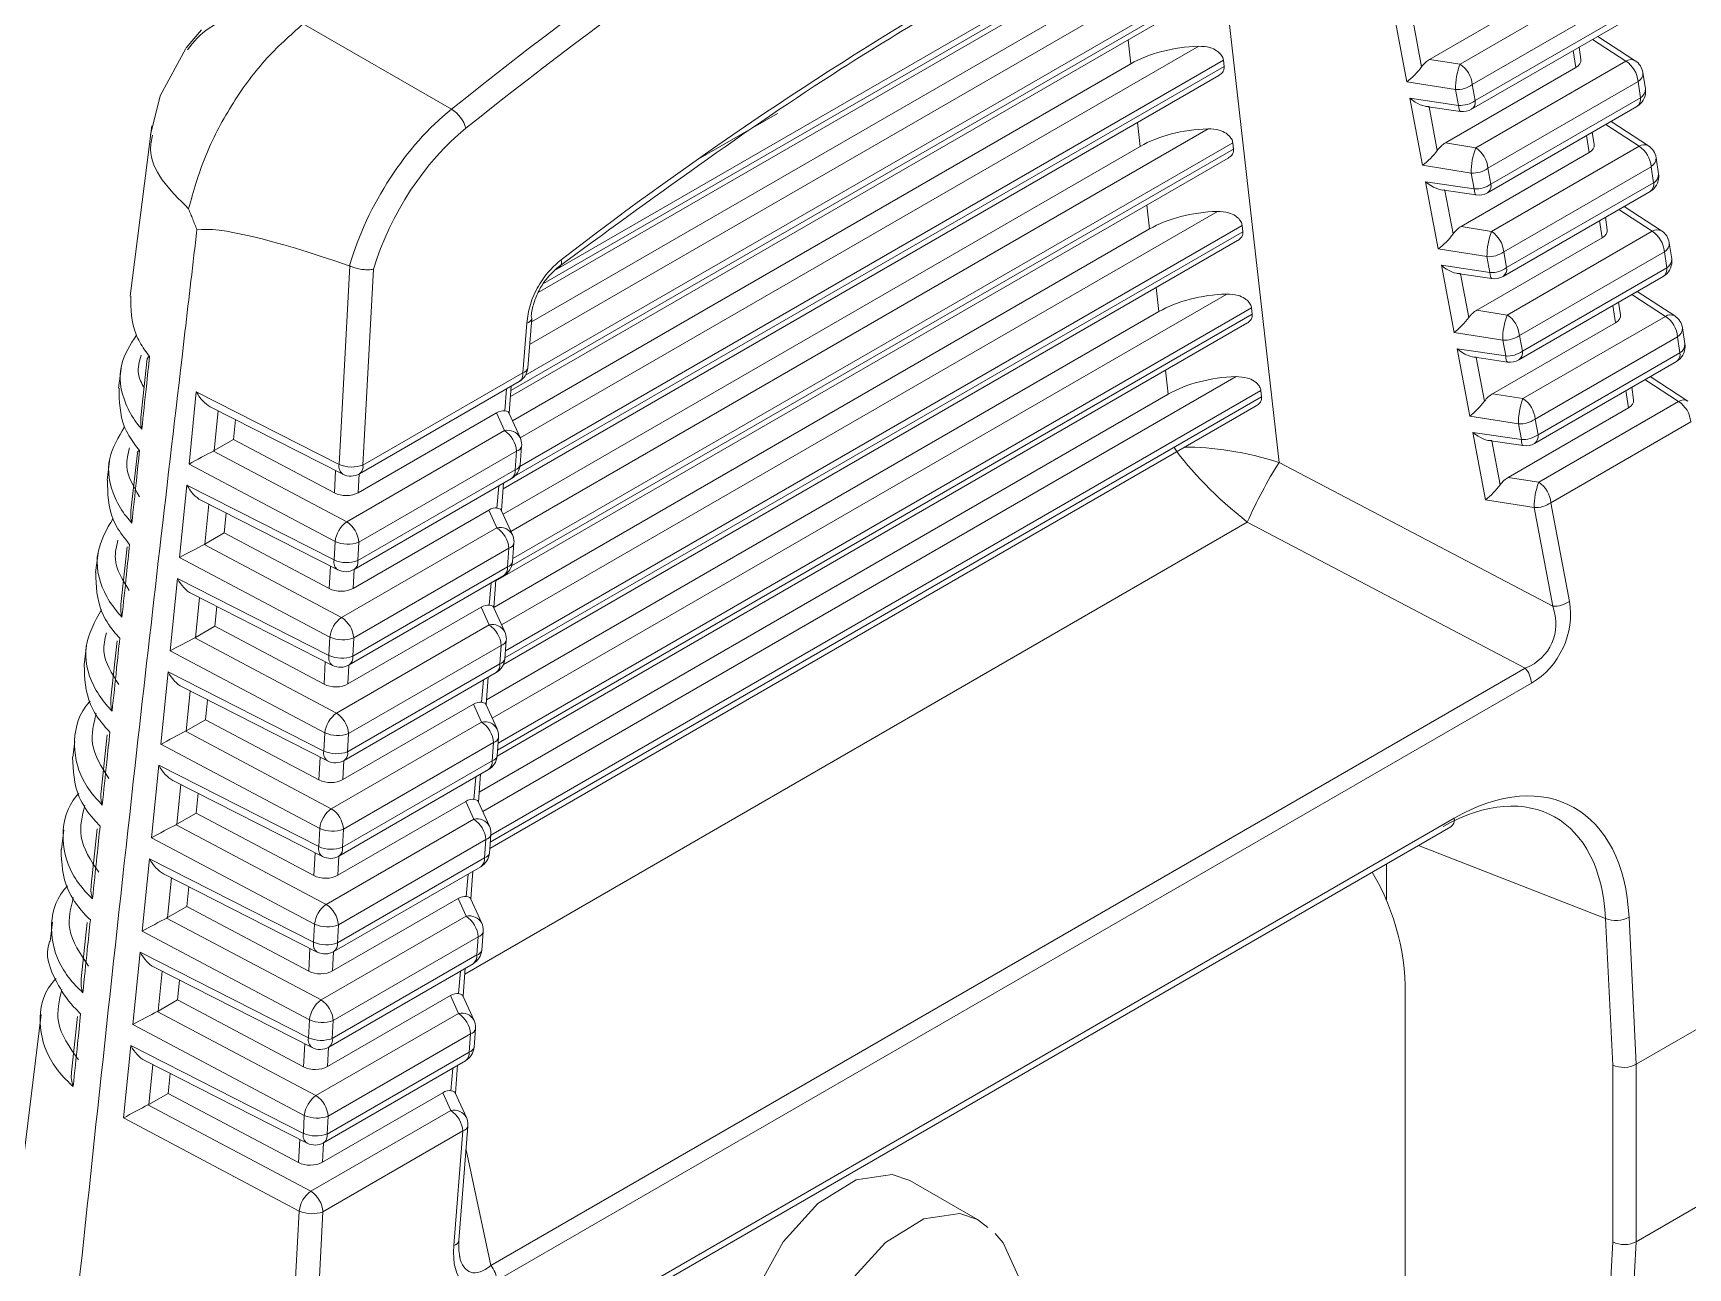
# Model space of a CAD drawing. Extents: x 2 to 136, y 1 to 99.
# Drawn here: x 13.676 to 14.628, y 85.869 to 86.58 of the extents above; entities that cross this region are included whole.
import ezdxf

# ---------------------------------------------------------------- set-up
doc = ezdxf.new("R2010")
doc.units = 0
doc.header["$MEASUREMENT"] = 0
doc.linetypes.add('SLD-Solid', pattern=[0])
doc.layers.add('OBJECT', color=7, linetype='CONTINUOUS')

msp = doc.modelspace()

# ---------------------------------------------------------------- linework, layer by layer
at = {"layer": 'OBJECT', "linetype": 'SLD-Solid', "lineweight": 15}
for p, q in [((14.39258, 86.33268), (14.35382, 86.67484)), ((13.96629, 86.43049), (14.34719, 86.65037)), ((13.9693, 86.43561), (14.35025, 86.65553)), ((14.34984, 86.65916), (13.97569, 86.44316)), ((13.96135, 86.40052), (14.34097, 86.61967)), ((14.49678, 86.56183), (14.5846, 86.61253)), ((13.9503, 86.37063), (14.35257, 86.60286)), ((13.95058, 86.37417), (14.35564, 86.60801)), ((14.35523, 86.61164), (13.95895, 86.38287)), ((14.30195, 86.60957), (13.96238, 86.41353)), ((14.47927, 86.56461), (14.55585, 86.60882)), ((14.5916, 86.60076), (14.50377, 86.55006)), ((13.83106, 86.58509), (13.91631, 86.53588)), ((14.46614, 86.55174), (14.45889, 86.59028)), ((14.46994, 86.58533), (14.47464, 86.56035)), ((14.50344, 86.53587), (14.59099, 86.58641)), ((14.5055, 86.54088), (14.59305, 86.59142)), ((13.77252, 86.58158), (13.76374, 86.57123)), ((14.30577, 86.57584), (14.30733, 86.56205)), ((14.59218, 86.56359), (14.57304, 86.57605)), ((14.59758, 86.56384), (14.5761, 86.57782)), ((13.95596, 86.34678), (14.34636, 86.57215)), ((14.47927, 86.56461), (14.49678, 86.56183)), ((14.56343, 86.55987), (14.56192, 86.56963)), ((14.56634, 86.5645), (14.56524, 86.57155)), ((13.94611, 86.31758), (14.35795, 86.55534)), ((14.30733, 86.56205), (13.95151, 86.35664)), ((13.95271, 86.32478), (14.36102, 86.56049)), ((14.36061, 86.56412), (13.95576, 86.33041)), ((14.36102, 86.56049), (14.36061, 86.56412)), ((14.48832, 86.51651), (14.56343, 86.55987)), ((14.50582, 86.51373), (14.59218, 86.56359)), ((14.60344, 86.5477), (14.602, 86.55699)), ((14.49417, 86.54729), (14.46614, 86.55174)), ((14.4959, 86.53812), (14.49417, 86.54729)), ((14.50377, 86.55006), (14.5055, 86.54088)), ((14.59918, 86.55181), (14.51282, 86.50196)), ((14.60062, 86.54252), (14.59918, 86.55181)), ((14.46793, 86.54222), (14.4959, 86.53812)), ((14.47519, 86.50364), (14.46793, 86.54222)), ((14.47705, 86.53756), (14.49699, 86.53464)), ((14.47898, 86.53728), (14.48369, 86.51225)), ((14.51248, 86.48781), (14.59856, 86.53751)), ((14.51454, 86.49283), (14.60062, 86.54252)), ((13.74386, 86.52644), (13.73151, 86.42842)), ((14.057, 86.50636), (14.1039, 86.53343)), ((14.31115, 86.52832), (14.31272, 86.51453)), ((14.59976, 86.51464), (14.58058, 86.52713)), ((14.60516, 86.51489), (14.58364, 86.52889)), ((13.95058, 86.29305), (14.35174, 86.52463)), ((14.57101, 86.51092), (14.56949, 86.52073)), ((14.57392, 86.51556), (14.57282, 86.52265)), ((13.94191, 86.26454), (14.36334, 86.50782)), ((14.31272, 86.51453), (13.94613, 86.3029)), ((13.95099, 86.27316), (14.3664, 86.51297)), ((14.36599, 86.5166), (13.95161, 86.27739)), ((14.3664, 86.51297), (14.36599, 86.5166)), ((14.48832, 86.51651), (14.50582, 86.51373)), ((14.49736, 86.46841), (14.57101, 86.51092)), ((14.51487, 86.46563), (14.59976, 86.51464)), ((14.61101, 86.4988), (14.60958, 86.50804)), ((14.50322, 86.49919), (14.47519, 86.50364)), ((14.50494, 86.49006), (14.50322, 86.49919)), ((14.51282, 86.50196), (14.51454, 86.49283)), ((14.60676, 86.50286), (14.52187, 86.45386)), ((14.60819, 86.49362), (14.60676, 86.50286)), ((14.47697, 86.49417), (14.50494, 86.49006)), ((14.48424, 86.45554), (14.47697, 86.49417)), ((14.48609, 86.48951), (14.50603, 86.48658)), ((14.48802, 86.48922), (14.49274, 86.46415)), ((14.52152, 86.43976), (14.60613, 86.4886)), ((14.52358, 86.44477), (14.60819, 86.49362)), ((14.31654, 86.4808), (14.3181, 86.46701)), ((14.61273, 86.46594), (14.59118, 86.47997)), ((13.9452, 86.23932), (14.35712, 86.47712)), ((14.57859, 86.46198), (14.57706, 86.47182)), ((14.58149, 86.46661), (14.58039, 86.47374)), ((14.60734, 86.46569), (14.58812, 86.47821)), ((14.3181, 86.46701), (13.94075, 86.24917)), ((13.94622, 86.2164), (14.36872, 86.4603)), ((13.9471, 86.22029), (14.37179, 86.46545)), ((14.37137, 86.46909), (13.94742, 86.22434)), ((14.37179, 86.46545), (14.37137, 86.46909)), ((14.49736, 86.46841), (14.51487, 86.46563)), ((14.50641, 86.42031), (14.57859, 86.46198)), ((14.52392, 86.41753), (14.60734, 86.46569)), ((14.51227, 86.45109), (14.48424, 86.45554)), ((14.51398, 86.44201), (14.51227, 86.45109)), ((14.52187, 86.45386), (14.52358, 86.44477)), ((14.61434, 86.45392), (14.53092, 86.40576)), ((14.61577, 86.44472), (14.61434, 86.45392)), ((14.61859, 86.44989), (14.61716, 86.45909)), ((13.85173, 86.33158), (13.85784, 86.44573)), ((13.87146, 86.44385), (13.86543, 86.3312)), ((14.48601, 86.44611), (14.51398, 86.44201)), ((14.49329, 86.40744), (14.48601, 86.44611)), ((14.49513, 86.44145), (14.51507, 86.43853)), ((14.49706, 86.44117), (14.50179, 86.41605)), ((14.53262, 86.39672), (14.61577, 86.44472)), ((14.32192, 86.43328), (14.32348, 86.41949)), ((14.53056, 86.3917), (14.6137, 86.4397)), ((13.93981, 86.18558), (14.3625, 86.4296)), ((14.58617, 86.41303), (14.58464, 86.42292)), ((14.58907, 86.41766), (14.58796, 86.42484)), ((14.61492, 86.41675), (14.59566, 86.42928)), ((14.62031, 86.417), (14.59872, 86.43105)), ((14.32348, 86.41949), (13.9365, 86.1961)), ((13.94263, 86.1637), (14.3741, 86.41278)), ((13.94291, 86.16724), (14.37717, 86.41794)), ((14.37676, 86.42157), (13.94323, 86.1713)), ((13.95738, 86.38428), (13.95963, 86.41275)), ((13.96029, 86.38714), (13.96254, 86.41561)), ((14.37717, 86.41794), (14.37676, 86.42157)), ((14.50641, 86.42031), (14.52392, 86.41753)), ((14.51546, 86.37221), (14.58617, 86.41303)), ((14.53297, 86.36944), (14.61492, 86.41675)), ((14.52132, 86.40299), (14.49329, 86.40744)), ((14.52302, 86.39395), (14.52132, 86.40299)), ((14.53092, 86.40576), (14.53262, 86.39672)), ((14.62192, 86.40497), (14.53997, 86.35766)), ((14.62334, 86.39581), (14.62192, 86.40497)), ((14.62616, 86.40099), (14.62474, 86.41015)), ((14.49505, 86.39806), (14.52302, 86.39395)), ((14.50233, 86.35934), (14.49505, 86.39806)), ((14.50417, 86.3934), (14.52411, 86.39047)), ((14.5061, 86.39311), (14.51084, 86.36795)), ((14.54166, 86.34866), (14.62334, 86.39581)), ((13.72624, 86.38666), (13.72483, 86.37543)), ((13.74125, 86.39245), (13.7376, 86.35864)), ((13.86543, 86.3312), (13.95738, 86.38428)), ((14.3273, 86.38577), (14.32886, 86.37198)), ((14.5396, 86.34365), (14.62128, 86.3908)), ((13.86337, 86.32618), (13.95532, 86.37927)), ((13.93443, 86.13185), (14.36789, 86.38208)), ((14.38214, 86.37405), (13.93903, 86.11825)), ((13.94697, 86.36237), (13.94797, 86.37502)), ((13.94954, 86.361), (13.95078, 86.37664)), ((14.38255, 86.37042), (14.38214, 86.37405)), ((14.59375, 86.36408), (14.59221, 86.37402)), ((14.59665, 86.36871), (14.59553, 86.37594)), ((14.6225, 86.3678), (14.6032, 86.38036)), ((14.62789, 86.36805), (14.60626, 86.38213)), ((13.76531, 86.33175), (13.76949, 86.37341)), ((13.76949, 86.37341), (13.85173, 86.33158)), ((13.7775, 86.36476), (13.85383, 86.32593)), ((14.32886, 86.37198), (13.93231, 86.14305)), ((13.93843, 86.11065), (14.37949, 86.36527)), ((13.93871, 86.1142), (14.38255, 86.37042)), ((14.51546, 86.37221), (14.53297, 86.36944)), ((14.54202, 86.32134), (14.6225, 86.3678)), ((13.78218, 86.36238), (13.77988, 86.33952)), ((13.79093, 86.3459), (13.79208, 86.35735)), ((13.9422, 86.36121), (13.86268, 86.31531)), ((13.94682, 86.351), (13.9422, 86.36121)), ((13.95587, 86.34698), (13.94945, 86.36119)), ((14.53036, 86.35489), (14.50233, 86.35934)), ((14.52451, 86.32411), (14.59375, 86.36408)), ((14.53997, 86.35766), (14.54166, 86.34866)), ((14.6295, 86.35602), (14.54902, 86.30956)), ((13.77988, 86.33952), (13.79093, 86.3459)), ((13.84895, 86.31515), (13.79093, 86.3459)), ((13.85605, 86.2986), (13.94682, 86.351)), ((14.50409, 86.35), (14.53206, 86.3459)), ((14.51138, 86.31124), (14.50409, 86.35)), ((14.53206, 86.3459), (14.53036, 86.35489)), ((13.7356, 86.33829), (13.73193, 86.3049)), ((13.77937, 86.33925), (13.77988, 86.33952)), ((13.77937, 86.33925), (13.85605, 86.2986)), ((13.95382, 86.33922), (13.86305, 86.28682)), ((13.95297, 86.32846), (13.95382, 86.33922)), ((13.95588, 86.33132), (13.95673, 86.34208)), ((14.51321, 86.34534), (14.53315, 86.34242)), ((14.51514, 86.34506), (14.51989, 86.31985)), ((13.71956, 86.33362), (13.71815, 86.32244)), ((13.84935, 86.2872), (13.76531, 86.33175)), ((13.84895, 86.31515), (13.84964, 86.32806)), ((13.86248, 86.27623), (13.95297, 86.32846)), ((14.55009, 86.25002), (14.39258, 86.33268)), ((13.75993, 86.27801), (13.76411, 86.31968)), ((13.76411, 86.31968), (13.84878, 86.27661)), ((13.86042, 86.27121), (13.95091, 86.32345)), ((13.86326, 86.32612), (13.86268, 86.31531)), ((13.94255, 86.3065), (13.94355, 86.3192)), ((13.94512, 86.30513), (13.94636, 86.32082)), ((14.52451, 86.32411), (14.54202, 86.32134)), ((13.77212, 86.31103), (13.85089, 86.27096)), ((13.77679, 86.30865), (13.7745, 86.28579)), ((14.53941, 86.3068), (14.51138, 86.31124)), ((14.5597, 86.25279), (14.54902, 86.30956)), ((13.78555, 86.29217), (13.7867, 86.30361)), ((13.93779, 86.30534), (13.85973, 86.26028)), ((14.37435, 86.29836), (13.92404, 86.0384)), ((13.9424, 86.29512), (13.93779, 86.30534)), ((13.95146, 86.29111), (13.94504, 86.30532)), ((14.37435, 86.29836), (14.53433, 86.2144)), ((14.53941, 86.3068), (14.55009, 86.25002)), ((13.7745, 86.28579), (13.78555, 86.29217)), ((13.84601, 86.26012), (13.78555, 86.29217)), ((13.8531, 86.24357), (13.9424, 86.29512)), ((13.71295, 86.28053), (13.71158, 86.26938)), ((13.72978, 86.28419), (13.72616, 86.25104)), ((13.77399, 86.28551), (13.7745, 86.28579)), ((13.77399, 86.28551), (13.8531, 86.24357)), ((13.84878, 86.27661), (13.84935, 86.2872)), ((13.9494, 86.28335), (13.8601, 86.2318)), ((13.86305, 86.28682), (13.86248, 86.27623)), ((13.94856, 86.27264), (13.9494, 86.28335)), ((13.95146, 86.2755), (13.95231, 86.28621)), ((13.8464, 86.23218), (13.75993, 86.27801)), ((13.84601, 86.26012), (13.8467, 86.27309)), ((13.85954, 86.22125), (13.94856, 86.27264)), ((13.86032, 86.27115), (13.85973, 86.26028)), ((13.75455, 86.22428), (13.75872, 86.26595)), ((13.75872, 86.26595), (13.84584, 86.22163)), ((13.85748, 86.21624), (13.94649, 86.26763)), ((13.93813, 86.25063), (13.93914, 86.26338)), ((13.94071, 86.24926), (13.94195, 86.265)), ((13.76673, 86.2573), (13.84794, 86.21598)), ((13.77141, 86.25492), (13.76912, 86.23206)), ((13.78017, 86.23844), (13.78132, 86.24988)), ((13.93337, 86.24947), (13.85679, 86.20526)), ((13.93799, 86.23925), (13.93337, 86.24947)), ((13.94704, 86.23524), (13.94062, 86.24945)), ((13.7686, 86.23178), (13.76912, 86.23206)), ((13.7686, 86.23178), (13.85016, 86.18855)), ((13.76912, 86.23206), (13.78017, 86.23844)), ((13.84306, 86.2051), (13.78017, 86.23844)), ((13.84584, 86.22163), (13.8464, 86.23218)), ((13.85016, 86.18855), (13.93799, 86.23925)), ((13.8601, 86.2318), (13.85954, 86.22125)), ((13.70641, 86.22743), (13.70504, 86.2163)), ((13.72399, 86.23011), (13.72041, 86.19719)), ((13.84346, 86.17715), (13.75455, 86.22428)), ((13.94499, 86.22748), (13.85716, 86.17677)), ((13.94414, 86.21682), (13.94499, 86.22748)), ((13.94705, 86.21968), (13.94789, 86.23033)), ((13.74917, 86.17055), (13.75334, 86.21222)), ((13.75334, 86.21222), (13.8429, 86.16666)), ((13.84306, 86.2051), (13.84376, 86.21812)), ((13.8566, 86.16628), (13.94414, 86.21682)), ((13.85737, 86.21618), (13.85679, 86.20526)), ((13.939, 85.87072), (14.53433, 86.2144)), ((13.76135, 86.20356), (13.845, 86.16101)), ((13.85453, 86.16126), (13.94208, 86.2118)), ((13.93372, 86.19476), (13.93473, 86.20756)), ((13.93629, 86.19338), (13.93754, 86.20918)), ((14.53786, 86.20572), (13.94252, 85.86204)), ((13.76603, 86.20119), (13.76374, 86.17832)), ((13.77479, 86.1847), (13.77593, 86.19615)), ((13.92895, 86.1936), (13.85384, 86.15023)), ((13.93357, 86.18338), (13.92895, 86.1936)), ((13.94262, 86.17937), (13.9362, 86.19358)), ((13.76374, 86.17832), (13.77479, 86.1847)), ((13.84011, 86.15008), (13.77479, 86.1847)), ((13.71823, 86.17606), (13.71469, 86.14335)), ((13.76322, 86.17805), (13.76374, 86.17832)), ((13.76322, 86.17805), (13.84721, 86.13352)), ((13.8429, 86.16666), (13.84346, 86.17715)), ((13.84721, 86.13352), (13.93357, 86.18338)), ((13.85716, 86.17677), (13.8566, 86.16628)), ((13.94264, 86.16386), (13.94348, 86.17446)), ((13.69961, 86.17221), (13.6985, 86.16322)), ((13.84051, 86.12213), (13.74917, 86.17055)), ((13.94057, 86.1716), (13.85421, 86.12175)), ((13.93973, 86.161), (13.94057, 86.1716)), ((13.74378, 86.11682), (13.74796, 86.15848)), ((13.74796, 86.15848), (13.83995, 86.11168)), ((13.84011, 86.15008), (13.84081, 86.16314)), ((13.85159, 86.10629), (13.93767, 86.15598)), ((13.85365, 86.1113), (13.93973, 86.161)), ((13.85443, 86.1612), (13.85384, 86.15023)), ((13.75597, 86.14983), (13.84206, 86.10604)), ((13.76064, 86.14745), (13.75835, 86.12459)), ((13.9293, 86.13888), (13.93032, 86.15174)), ((13.93187, 86.13751), (13.93313, 86.15336)), ((13.7694, 86.13097), (13.77055, 86.14241)), ((13.92454, 86.13772), (13.85089, 86.09521)), ((13.92915, 86.12751), (13.92454, 86.13772)), ((13.93821, 86.12349), (13.93179, 86.1377)), ((13.75835, 86.12459), (13.7694, 86.13097)), ((13.83716, 86.09505), (13.7694, 86.13097)), ((13.84426, 86.0785), (13.92915, 86.12751)), ((13.99143, 85.83827), (14.49347, 86.12809)), ((13.69334, 86.12127), (13.69197, 86.11014)), ((13.71249, 86.12202), (13.709, 86.08952)), ((13.75784, 86.12431), (13.75835, 86.12459)), ((13.75784, 86.12431), (13.84426, 86.0785)), ((13.83995, 86.11168), (13.84051, 86.12213)), ((13.85421, 86.12175), (13.85365, 86.1113)), ((13.93823, 86.10803), (13.93906, 86.11859)), ((13.98937, 85.83326), (14.49141, 86.12308)), ((13.83756, 86.0671), (13.74378, 86.11682)), ((13.83716, 86.09505), (13.83787, 86.10817)), ((13.93615, 86.11573), (13.85126, 86.06672)), ((13.93532, 86.10518), (13.93615, 86.11573)), ((14.47291, 86.1124), (14.58051, 86.07027)), ((13.7384, 86.06308), (13.74257, 86.10475)), ((13.74257, 86.10475), (13.83701, 86.05671)), ((13.84864, 86.05132), (13.93326, 86.10016)), ((13.85071, 86.05633), (13.93532, 86.10518)), ((13.85148, 86.10623), (13.85089, 86.09521)), ((14.45447, 86.08115), (14.45447, 86.10175)), ((13.75058, 86.0961), (13.83911, 86.05106)), ((13.75526, 86.09372), (13.75297, 86.07086)), ((13.76402, 86.07724), (13.76517, 86.08868)), ((13.92488, 86.08301), (13.9259, 86.09592)), ((13.92746, 86.08164), (13.92871, 86.09754)), ((13.92012, 86.08185), (13.84795, 86.04019)), ((13.92474, 86.07163), (13.92012, 86.08185)), ((13.93379, 86.06762), (13.92737, 86.08183)), ((13.75245, 86.07058), (13.75297, 86.07086)), ((13.75245, 86.07058), (13.84132, 86.02348)), ((13.75297, 86.07086), (13.76402, 86.07724)), ((13.83422, 86.04003), (13.76402, 86.07724)), ((13.84132, 86.02348), (13.92474, 86.07163)), ((14.58051, 86.07027), (14.58461, 85.98592)), ((14.59811, 85.98647), (14.594, 86.07105)), ((13.6868, 86.06819), (13.68543, 86.05707)), ((13.70678, 86.068), (13.70333, 86.03571)), ((13.83462, 86.01208), (13.7384, 86.06308)), ((13.83701, 86.05671), (13.83756, 86.0671)), ((13.93174, 86.05986), (13.84832, 86.0117)), ((13.85126, 86.06672), (13.85071, 86.05633)), ((13.93091, 86.04936), (13.93174, 86.05986)), ((13.93381, 86.05221), (13.93464, 86.06272)), ((13.73302, 86.00935), (13.73719, 86.05102)), ((13.73719, 86.05102), (13.83406, 86.00174)), ((13.83422, 86.04003), (13.83492, 86.05319)), ((13.84854, 86.05126), (13.84795, 86.04019)), ((13.7452, 86.04236), (13.83617, 85.99609)), ((13.8457, 85.99634), (13.92884, 86.04434)), ((13.84776, 86.00136), (13.93091, 86.04936)), ((13.92304, 86.02577), (13.9243, 86.04172)), ((13.74988, 86.03999), (13.74759, 86.01712)), ((13.75864, 86.0235), (13.75978, 86.03495)), ((13.92047, 86.02714), (13.92149, 86.0401)), ((14.59811, 85.98647), (14.6794, 86.03341)), ((13.74759, 86.01712), (13.75864, 86.0235)), ((13.83127, 85.985), (13.75864, 86.0235)), ((13.9157, 86.02598), (13.845, 85.98516)), ((13.92032, 86.01576), (13.9157, 86.02598)), ((13.92937, 86.01175), (13.92295, 86.02596)), ((14.46512, 85.79461), (14.46512, 86.02196)), ((13.68026, 86.01511), (13.63708, 85.66447)), ((13.7011, 86.01401), (13.69768, 85.98191)), ((13.74707, 86.01685), (13.74759, 86.01712)), ((13.74707, 86.01685), (13.83837, 85.96845)), ((13.83837, 85.96845), (13.92032, 86.01576)), ((13.83167, 85.95706), (13.73302, 86.00935)), ((13.83406, 86.00174), (13.83462, 86.01208)), ((13.92732, 86.00399), (13.84537, 85.95668)), ((13.84832, 86.0117), (13.84776, 86.00136)), ((13.92649, 85.99353), (13.92732, 86.00399)), ((13.9294, 85.99639), (13.93023, 86.00684)), ((13.72763, 85.95562), (13.73181, 85.99728)), ((13.73181, 85.99728), (13.83112, 85.94676)), ((13.83127, 85.985), (13.83198, 85.99822)), ((13.84482, 85.94638), (13.92649, 85.99353)), ((13.84559, 85.99628), (13.845, 85.98516)), ((13.73982, 85.98863), (13.83322, 85.94112)), ((13.74449, 85.98625), (13.7422, 85.96339)), ((13.84276, 85.94137), (13.92443, 85.98852)), ((13.91605, 85.97127), (13.91708, 85.98428)), ((13.91862, 85.96989), (13.91989, 85.9859)), ((14.58461, 85.98592), (14.58461, 85.88429)), ((14.59811, 85.98647), (14.59811, 85.98647)), ((14.59811, 85.88441), (14.59811, 85.98647)), ((13.75325, 85.96977), (13.7544, 85.98121)), ((13.7422, 85.96339), (13.75325, 85.96977)), ((13.82832, 85.92998), (13.75325, 85.96977)), ((13.91129, 85.97011), (13.84205, 85.93014)), ((13.9159, 85.95989), (13.91129, 85.97011)), ((13.92496, 85.95588), (13.91854, 85.97009)), ((13.82872, 85.90203), (13.72763, 85.95562)), ((13.74169, 85.96311), (13.7422, 85.96339)), ((13.74169, 85.96311), (13.83542, 85.91343)), ((13.83112, 85.94676), (13.83167, 85.95706)), ((13.83542, 85.91343), (13.9159, 85.95989)), ((13.84537, 85.95668), (13.84482, 85.94638)), ((13.9229, 85.94811), (13.84242, 85.90165)), ((13.91769, 85.88216), (13.9229, 85.94811)), ((13.9206, 85.88502), (13.92581, 85.95097)), ((13.82832, 85.92998), (13.82903, 85.94325)), ((13.84265, 85.94131), (13.84205, 85.93014)), ((13.92473, 85.93728), (13.939, 85.87072)), ((14.67909, 85.93116), (14.59811, 85.88441)), ((14.2191, 85.89714), (14.1802, 85.91959)), ((13.80931, 85.53963), (13.82872, 85.90203)), ((13.84242, 85.90165), (13.823, 85.53902)), ((14.21911, 85.89713), (14.22502, 85.89251)), ((14.58461, 85.88429), (14.57834, 85.76465)), ((14.591, 85.74879), (14.59811, 85.88441)), ((14.59811, 85.88441), (14.59811, 85.88441))]:
    msp.add_line(p, q, dxfattribs=at)
at = {"layer": 'OBJECT', "linetype": 'SLD-Solid', "lineweight": 15, "flags": 128}
for points in [[(13.76352, 86.57093), (13.74874, 86.54352), (13.74321, 86.52125)], [(14.4959, 86.53812), (14.496, 86.53685), (14.49619, 86.53585), (14.49645, 86.53513), (14.49677, 86.53472), (14.49699, 86.53464)], [(14.50494, 86.49006), (14.50504, 86.4888), (14.50523, 86.48779), (14.50549, 86.48707), (14.50581, 86.48667), (14.50603, 86.48658)], [(13.97954, 86.44935), (13.97967, 86.44833), (13.97967, 86.44741), (13.97953, 86.44659), (13.97926, 86.44589), (13.97886, 86.44533), (13.97834, 86.44491), (13.97771, 86.44464), (13.97698, 86.44453)], [(14.51398, 86.44201), (14.51408, 86.44074), (14.51427, 86.43974), (14.51453, 86.43902), (14.51485, 86.43861), (14.51507, 86.43853)], [(14.52302, 86.39395), (14.52312, 86.39269), (14.52331, 86.39168), (14.52357, 86.39096), (14.52389, 86.39056), (14.52411, 86.39047)], [(14.53206, 86.3459), (14.53216, 86.34464), (14.53235, 86.34363), (14.53261, 86.34291), (14.53293, 86.3425), (14.53315, 86.34242)], [(14.1802, 85.91959), (14.16999, 85.92304), (14.14932, 85.92004), (14.12726, 85.90643), (14.10718, 85.88427), (14.09212, 85.85694), (14.08438, 85.8286), (14.08514, 85.80357), (14.09429, 85.78565), (14.10021, 85.78103)], [(14.13887, 85.75871), (14.13318, 85.7632), (14.12403, 85.78112), (14.12327, 85.80615), (14.13101, 85.83449), (14.14607, 85.86182), (14.16615, 85.88398), (14.18821, 85.89759), (14.20888, 85.90059), (14.21911, 85.89713)], [(14.13903, 85.75932), (14.14195, 85.75706), (14.16093, 85.75227), (14.17955, 85.75468), (14.19915, 85.76423), (14.2194, 85.78297), (14.23547, 85.80897), (14.24379, 85.83795), (14.2426, 85.86444), (14.23382, 85.88382), (14.2293, 85.88919)], [(13.92121, 85.87595), (13.92055, 85.87933), (13.9206, 85.88502)]]:
    msp.add_lwpolyline(points, dxfattribs=at)
at = {"layer": 'OBJECT', "linetype": 'SLD-Solid', "lineweight": 15}
for centre, radius, start, end in [((14.53356, 86.54774), 0.0394, 159.03972, 180.65241), ((14.48832, 86.54884), 0.0155, 4.50742, 56.9493), ((14.5951, 86.5591), 0.00535, 62.38335, 122.95578), ((14.58373, 86.55059), 0.0155, 4.5062, 56.95058), ((14.59212, 86.55546), 0.01, 8.80187, 56.93993), ((14.59633, 86.55672), 0.00568, 300.14297, 2.67463), ((14.49509, 86.56214), 0.01488, 266.44527, 305.68599), ((14.59356, 86.54617), 0.01, 299.99731, 0), ((14.59777, 86.54743), 0.00568, 300.14589, 2.67185), ((14.59356, 86.54617), 0.01, 0, 8.80187), ((14.49682, 86.55297), 0.01488, 266.44459, 305.68683), ((14.50057, 86.53998), 0.00502, 304.9431, 10.3605), ((14.59552, 86.54169), 0.00517, 306.00044, 9.30316), ((13.90673, 86.51993), 0.01861, 15.62603, 59.01481), ((14.49844, 86.54453), 0.01, 261.64883, 299.99731), ((14.54261, 86.49964), 0.0394, 159.04064, 180.65236), ((14.49737, 86.50074), 0.0155, 4.5062, 56.95058), ((14.60267, 86.51015), 0.00535, 62.38284, 122.9575), ((14.59131, 86.50165), 0.0155, 4.50738, 56.94937), ((14.5997, 86.50651), 0.01, 8.80187, 56.93993), ((14.60391, 86.50778), 0.00568, 300.14552, 2.67208), ((14.50414, 86.51404), 0.01488, 266.44548, 305.68693), ((14.60534, 86.49853), 0.00568, 300.14559, 2.67208), ((14.60113, 86.49726), 0.01, 0, 8.80187), ((14.50586, 86.50492), 0.01488, 266.44462, 305.68664), ((14.50961, 86.49193), 0.00502, 304.94332, 10.36028), ((14.60113, 86.49726), 0.01, 299.99731, 0), ((14.6031, 86.49278), 0.00517, 306.00045, 9.30315), ((14.50748, 86.49647), 0.01, 261.64883, 299.99731), ((14.55166, 86.45154), 0.0394, 159.0405, 180.65163), ((14.50642, 86.45264), 0.0155, 4.50738, 56.94937), ((14.61025, 86.4612), 0.00535, 62.38319, 122.95731), ((14.59889, 86.4527), 0.0155, 4.50627, 56.95), ((14.60728, 86.45756), 0.01, 8.80187, 56.93993), ((14.51319, 86.46595), 0.01488, 266.44463, 305.68671), ((14.61149, 86.45883), 0.00568, 300.14308, 2.67456), ((14.5149, 86.45686), 0.01488, 266.44477, 305.68658), ((14.51865, 86.44387), 0.00502, 304.94329, 10.36031), ((14.6087, 86.44836), 0.01, 299.99731, 0), ((14.61067, 86.44388), 0.00517, 306.00069, 9.30291), ((14.61291, 86.44963), 0.00568, 300.14551, 2.67213), ((14.6087, 86.44836), 0.01, 0, 8.80187), ((14.51652, 86.44842), 0.01, 261.64883, 299.99731), ((13.95875, 86.41655), 0.00391, 283.0534, 345.95476), ((13.96022, 86.41576), 0.00232, 356.27468, 32.31951), ((14.56071, 86.40344), 0.03939, 159.03903, 180.6531), ((14.51547, 86.40454), 0.0155, 4.50627, 56.95), ((14.61783, 86.41225), 0.00535, 62.38472, 122.95464), ((14.60647, 86.40375), 0.0155, 4.50705, 56.9497), ((14.61486, 86.40862), 0.01, 8.80187, 56.93993), ((14.52224, 86.41785), 0.01488, 266.4455, 305.68687), ((14.61907, 86.40988), 0.00568, 300.14552, 2.67213), ((14.52394, 86.40881), 0.01488, 266.44461, 305.68665), ((14.52769, 86.39582), 0.00502, 304.94353, 10.36007), ((14.61628, 86.39946), 0.01, 299.99731, 0), ((14.61824, 86.39498), 0.00517, 306.00049, 9.30311), ((14.62049, 86.40073), 0.00568, 300.14551, 2.67213), ((14.61628, 86.39946), 0.01, 0, 8.80187), ((13.95032, 86.38793), 0.01, 299.99731, 355.48025), ((13.95245, 86.38338), 0.00502, 304.95267, 10.35093), ((13.9565, 86.38809), 0.00391, 283.05529, 345.95347), ((14.52556, 86.40036), 0.01, 261.64883, 299.99731), ((14.56976, 86.35534), 0.0394, 159.04112, 180.65101), ((14.52452, 86.35644), 0.0155, 4.50705, 56.9497), ((14.62541, 86.36331), 0.00535, 62.38359, 122.95712), ((14.61405, 86.3548), 0.0155, 4.50629, 56.94997), ((14.53129, 86.36975), 0.01488, 266.44471, 305.68665), ((13.94869, 86.34299), 0.00822, 29.04861, 103.13011), ((13.93837, 86.338), 0.0155, 4.5064, 56.94977), ((13.94676, 86.34287), 0.01, 0, 24.30711), ((14.53298, 86.36075), 0.01488, 266.4447, 305.68667), ((14.53673, 86.34776), 0.00502, 304.9433, 10.3603), ((13.95294, 86.34303), 0.00391, 283.05417, 345.95459), ((13.94676, 86.34287), 0.01, 355.48025, 0), ((14.5346, 86.35231), 0.01, 261.64883, 299.99731), ((13.85683, 86.33027), 0.00527, 165.57398, 235.30568), ((13.85905, 86.34853), 0.01847, 246.62893, 290.19424), ((13.86049, 86.3303), 0.00502, 304.95267, 10.35093), ((13.94591, 86.33211), 0.01, 299.99731, 355.48025), ((13.94787, 86.32763), 0.00517, 306.00905, 9.29455), ((13.95209, 86.33227), 0.00391, 283.05489, 345.95327), ((14.61001, 86.19518), 0.25726, 147.69008, 156.35492), ((13.85837, 86.33484), 0.01, 243.03735, 299.99731), ((14.57881, 86.30724), 0.03939, 159.03969, 180.65262), ((14.53356, 86.30834), 0.0155, 4.50629, 56.94997), ((14.54034, 86.32165), 0.01488, 266.44536, 305.68693), ((13.86569, 86.28526), 0.01645, 125.85408, 173.23549), ((13.8476, 86.2856), 0.0155, 4.5064, 56.94977), ((13.94427, 86.28712), 0.00822, 29.04908, 103.12996), ((13.93395, 86.28213), 0.0155, 4.5062, 56.95058), ((13.94234, 86.28699), 0.01, 0, 24.30711), ((13.85668, 86.30415), 0.01847, 246.62817, 290.19522), ((13.94852, 86.28715), 0.00391, 283.05533, 345.95304), ((13.94234, 86.28699), 0.01, 355.48025, 0), ((13.8541, 86.27537), 0.00546, 166.94537, 233.93408), ((13.85611, 86.29356), 0.01847, 246.62818, 290.19499), ((13.85542, 86.27987), 0.01, 243.03735, 299.99731), ((13.85755, 86.27532), 0.00502, 304.95223, 10.35137), ((13.9415, 86.27629), 0.01, 299.99731, 355.48025), ((13.94346, 86.27181), 0.00517, 306.01038, 9.29322), ((13.94767, 86.27645), 0.00391, 283.0565, 345.95196), ((14.55102, 86.26487), 0.01488, 266.44528, 305.68705), ((13.86274, 86.23024), 0.01645, 125.85391, 173.2367), ((13.84465, 86.23058), 0.0155, 4.5062, 56.95058), ((13.85373, 86.24913), 0.01847, 246.62859, 290.19505), ((13.93985, 86.23125), 0.00822, 29.04868, 103.1302), ((13.92953, 86.22626), 0.0155, 4.50742, 56.9493), ((13.93793, 86.23112), 0.01, 0, 24.30711), ((13.9441, 86.23128), 0.00391, 283.05509, 345.95337), ((13.93793, 86.23112), 0.01, 355.48025, 0), ((13.85116, 86.2204), 0.00546, 166.94566, 233.93379), ((13.85317, 86.23858), 0.01847, 246.62828, 290.19477), ((13.85248, 86.2249), 0.01, 243.03735, 299.99731), ((13.8546, 86.22035), 0.00502, 304.95377, 10.34983), ((13.93708, 86.22046), 0.01, 299.99731, 355.48025), ((13.93905, 86.21598), 0.00517, 306.00038, 9.30322), ((13.94326, 86.22063), 0.00391, 283.05518, 345.95298), ((14.52228, 86.20445), 0.01563, 4.67964, 39.54986), ((13.85979, 86.17521), 0.01645, 125.8549, 173.2346), ((13.8417, 86.17555), 0.0155, 4.50742, 56.9493), ((13.93544, 86.17537), 0.00822, 29.04893, 103.12995), ((13.85078, 86.1941), 0.01847, 246.62916, 290.19414), ((13.92512, 86.17039), 0.0155, 4.5062, 56.95058), ((13.93969, 86.17541), 0.00391, 283.05504, 345.95333), ((13.93351, 86.17525), 0.01, 0, 24.30711), ((13.93351, 86.17525), 0.01, 355.48025, 0), ((13.84821, 86.16542), 0.00546, 166.94577, 233.93369), ((13.85022, 86.18361), 0.01847, 246.62832, 290.19485), ((13.85166, 86.16538), 0.00502, 304.9431, 10.3605), ((13.84953, 86.16992), 0.01, 243.03735, 299.99731), ((13.93267, 86.16464), 0.01, 299.99731, 355.48025), ((13.93463, 86.16016), 0.00517, 306.00044, 9.30316), ((13.93885, 86.1648), 0.00391, 283.05573, 345.95273), ((13.85685, 86.12019), 0.01645, 125.85402, 173.23646), ((13.83876, 86.12053), 0.0155, 4.5062, 56.95058), ((13.93102, 86.1195), 0.00822, 29.04862, 103.13026), ((13.9207, 86.11451), 0.0155, 4.50738, 56.94937), ((14.48848, 86.12721), 0.00506, 305.29099, 10.01261), ((13.84784, 86.13908), 0.01847, 246.62847, 290.19531), ((13.93527, 86.11954), 0.00391, 283.05545, 345.95285), ((13.92909, 86.11938), 0.01, 0, 24.30711), ((13.92909, 86.11938), 0.01, 355.48025, 0), ((13.84527, 86.11045), 0.00546, 166.94573, 233.93383), ((13.84728, 86.12864), 0.01847, 246.6284, 290.19477), ((13.84872, 86.1104), 0.00502, 304.94332, 10.36028), ((13.92826, 86.10882), 0.01, 299.99731, 355.48025), ((13.93444, 86.10898), 0.00391, 283.05622, 345.95209), ((13.84659, 86.11495), 0.01, 243.03735, 299.99731), ((13.93022, 86.10434), 0.00517, 306.00045, 9.30315), ((14.33082, 86.0279), 0.13443, 357.46501, 30.90972), ((13.8539, 86.06517), 0.01645, 125.85473, 173.23474), ((13.83581, 86.06551), 0.0155, 4.50738, 56.94937), ((13.9266, 86.06363), 0.00822, 29.04836, 103.13071), ((13.91628, 86.05864), 0.0155, 4.50627, 56.95), ((14.58641, 86.08545), 0.01628, 248.78262, 297.80657), ((13.84489, 86.08406), 0.01847, 246.62854, 290.19476), ((13.93085, 86.06366), 0.00391, 283.05327, 345.95518), ((13.92468, 86.0635), 0.01, 0, 24.30711), ((13.92468, 86.0635), 0.01, 355.48025, 0), ((13.84233, 86.05548), 0.00546, 166.94322, 233.93534), ((13.84433, 86.07366), 0.01847, 246.6291, 290.19462), ((13.84365, 86.05998), 0.01, 243.03735, 299.99731), ((13.84577, 86.05543), 0.00502, 304.94329, 10.36031), ((13.92384, 86.053), 0.01, 299.99731, 355.48025), ((13.93002, 86.05316), 0.00391, 283.05538, 345.95313), ((13.92581, 86.04852), 0.00517, 306.00069, 9.30291), ((13.85095, 86.01014), 0.01645, 125.85383, 173.23561), ((13.83286, 86.01048), 0.0155, 4.50627, 56.95), ((13.92219, 86.00776), 0.00822, 29.04854, 103.13035), ((13.91187, 86.00277), 0.0155, 4.50705, 56.9497), ((13.84194, 86.02903), 0.01847, 246.62846, 290.19529), ((13.92644, 86.00779), 0.00391, 283.05535, 345.95293), ((13.92026, 86.00763), 0.01, 0, 24.30711), ((13.92026, 86.00763), 0.01, 355.48025, 0), ((13.83938, 86.0005), 0.00546, 166.94315, 233.93544), ((13.84139, 86.01869), 0.01847, 246.62908, 290.19467), ((13.8407, 86.005), 0.01, 243.03735, 299.99731), ((13.84283, 86.00046), 0.00502, 304.94353, 10.36007), ((13.91943, 85.99718), 0.01, 299.99731, 355.48025), ((13.9214, 85.9927), 0.00517, 306.00049, 9.30311), ((13.92561, 85.99734), 0.00391, 283.05533, 345.95294), ((13.848, 85.95512), 0.01645, 125.85404, 173.23645), ((13.82991, 85.95546), 0.0155, 4.50705, 56.9497), ((13.83899, 85.97401), 0.01847, 246.62908, 290.19466), ((13.91777, 85.95188), 0.00822, 29.04911, 103.12977), ((13.90745, 85.9469), 0.0155, 4.50629, 56.94997), ((13.91584, 85.95176), 0.01, 0, 24.30711), ((13.83644, 85.94553), 0.00546, 166.94267, 233.9359), ((13.83844, 85.96372), 0.01847, 246.62908, 290.19467), ((13.83988, 85.94548), 0.00502, 304.9433, 10.3603), ((13.92202, 85.95192), 0.00391, 283.04944, 345.95908), ((13.91584, 85.95176), 0.01, 355.48025, 0), ((13.83776, 85.95003), 0.01, 243.03735, 299.99731), ((13.84506, 85.90009), 0.01645, 125.85468, 173.23477), ((13.82697, 85.90043), 0.0155, 4.50629, 56.94997), ((13.83605, 85.91898), 0.01847, 246.62849, 290.19526), ((13.91681, 85.88597), 0.00391, 283.05545, 345.95285), ((13.92695, 85.86076), 0.01563, 4.67964, 39.54986)]:
    msp.add_arc(centre, radius, start, end, dxfattribs=at)
for centre, major_axis, ratio, start_param, end_param in [((14.28615, 84.84745), (1.03077, 2.00185), 0.606843, 0.574391, 0.937899), ((14.29321, 84.84381), (1.02574, 1.9932), 0.60697, 0.574247, 0.937755), ((14.29568, 84.78836), (0.99276, 1.93123), 0.606953, 0.600984, 0.910013), ((14.3498, 86.53715), (0.06026, -0.00006), 0.581691, 1.628662, 2.353592), ((14.47989, 86.55637), (0.00622, 0.00869), 0.616507, 0.936244, 1.553976), ((14.55629, 86.564), (0.01008, -0.00003), 0.578066, 5.500531, 6.374197), ((14.46868, 86.55815), (0.00839, 0.00863), 0.259031, 4.154567, 5.208979), ((14.47047, 86.54863), (0.01054, -0.01013), 0.443807, 4.891715, 5.946127), ((13.93569, 86.44603), (0.05539, 0.10653), 0.604579, 0.940429, 1.87705), ((13.94275, 86.44238), (0.05037, 0.09788), 0.60697, 0.937755, 1.859289), ((14.35519, 86.48964), (0.06026, -0.00006), 0.581691, 1.628662, 2.353592), ((14.47773, 86.51005), (0.00839, 0.00863), 0.259031, 4.154567, 5.208979), ((14.48894, 86.50827), (0.00622, 0.00869), 0.616507, 0.936244, 1.553976), ((14.56387, 86.51506), (0.01008, -0.00003), 0.578066, 5.500531, 6.374197), ((14.47951, 86.50058), (0.01054, -0.01013), 0.443807, 4.891715, 5.946127), ((14.36057, 86.44212), (0.06026, -0.00006), 0.581691, 1.628662, 2.353592), ((15.46549, 85.56289), (1.70275, -0.89991), 0.049905, 2.831643, 3.072756), ((14.48678, 86.46195), (0.00839, 0.00863), 0.259031, 4.154567, 5.208979), ((14.49799, 86.46017), (0.00622, 0.00869), 0.616507, 0.936244, 1.553976), ((14.57145, 86.46611), (0.01008, -0.00003), 0.578066, 5.500531, 6.374197), ((14.48855, 86.45252), (0.01054, -0.01013), 0.443807, 4.891715, 5.946127), ((14.36595, 86.3946), (0.06026, -0.00006), 0.581691, 1.628662, 2.353592), ((14.49583, 86.41385), (0.00839, 0.00863), 0.259031, 4.154567, 5.208979), ((14.50704, 86.41207), (0.00622, 0.00869), 0.616507, 0.936244, 1.553976), ((14.57903, 86.41716), (0.01008, -0.00003), 0.578066, 5.500531, 6.374197), ((14.49759, 86.40447), (0.01054, -0.01013), 0.443807, 4.891715, 5.946127), ((14.37134, 86.34708), (0.06026, -0.00006), 0.581691, 1.628662, 2.353592), ((13.77613, 86.37668), (-0.00673, 0.01231), 0.526975, 1.548133, 2.485269), ((14.50488, 86.36575), (0.00839, 0.00863), 0.259031, 4.154567, 5.208979), ((14.51609, 86.36397), (0.00622, 0.00869), 0.616507, 0.936244, 1.553976), ((14.58661, 86.36821), (0.01008, -0.00003), 0.578066, 5.500531, 6.374197), ((13.94232, 86.35268), (0.00628, 0.00905), 0.580609, 0.271048, 0.888781), ((13.93937, 86.35923), (0.01015, 0.00177), 0.278097, 6.211834, 6.960412), ((14.50663, 86.35642), (0.01054, -0.01013), 0.443807, 4.891715, 5.946127), ((13.77195, 86.33501), (0.01062, 0.00569), 0.026892, 0.783381, 2.231718), ((14.37479, 86.31655), (0.04783, -0.04146), 0.225659, 3.849173, 4.89637), ((14.37479, 86.31655), (0.06168, -0.01513), 0.320651, 1.357691, 2.282996), ((13.77074, 86.32295), (-0.00673, 0.01231), 0.526975, 1.548133, 2.485269), ((14.51392, 86.31765), (0.00839, 0.00863), 0.259031, 4.154567, 5.208979), ((14.52514, 86.31587), (0.00622, 0.00869), 0.616507, 0.936244, 1.553976), ((13.85565, 86.3195), (0.01001, -0.00003), 0.586595, 3.981097, 5.493179), ((13.93791, 86.29681), (0.00628, 0.00905), 0.580609, 0.271048, 0.888781), ((13.93495, 86.30335), (0.01015, 0.00177), 0.278097, 6.211834, 6.960412), ((13.76657, 86.28128), (0.01062, 0.00569), 0.026892, 0.783381, 2.231718), ((13.76536, 86.26921), (-0.00673, 0.01231), 0.526975, 1.548133, 2.485269), ((13.8527, 86.26447), (0.01001, -0.00003), 0.586595, 3.981097, 5.493179), ((13.93349, 86.24094), (0.00628, 0.00905), 0.580609, 0.271048, 0.888781), ((13.93054, 86.24748), (0.01015, 0.00177), 0.278097, 6.211834, 6.960412), ((14.52569, 86.23965), (0.01775, 0.03585), 0.831447, 4.037198, 5.448723), ((14.51863, 86.2433), (0.02983, -0.01688), 0.875287, 5.663583, 7.075109), ((13.76119, 86.22755), (0.01062, 0.00569), 0.026892, 0.783381, 2.231718), ((13.75998, 86.21548), (-0.00673, 0.01231), 0.526975, 1.548133, 2.485269), ((13.84976, 86.20945), (0.01001, -0.00003), 0.586595, 3.981097, 5.493179), ((13.92907, 86.18507), (0.00628, 0.00905), 0.580609, 0.271048, 0.888781), ((13.92612, 86.19161), (0.01015, 0.00177), 0.278097, 6.211834, 6.960412), ((13.7558, 86.17381), (0.01062, 0.00569), 0.026892, 0.783381, 2.231718), ((13.7546, 86.16175), (-0.00673, 0.01231), 0.526975, 1.548133, 2.485269), ((14.49822, 86.01488), (0.06254, 0.12019), 0.605304, 5.479606, 7.042806), ((13.84681, 86.15443), (0.01001, -0.00003), 0.586595, 3.981097, 5.493179), ((14.49116, 86.01852), (0.05895, 0.11083), 0.607467, 5.485361, 7.048561), ((13.92466, 86.12919), (0.00628, 0.00905), 0.580609, 0.271048, 0.888781), ((13.9217, 86.13574), (0.01015, 0.00177), 0.278097, 6.211834, 6.960412), ((13.75042, 86.12008), (0.01062, 0.00569), 0.026892, 0.783381, 2.231718), ((13.74921, 86.10802), (-0.00673, 0.01231), 0.526975, 1.548133, 2.485269), ((13.84386, 86.0994), (0.01001, -0.00003), 0.586595, 3.981097, 5.493179), ((13.92024, 86.07332), (0.00628, 0.00905), 0.580609, 0.271048, 0.888781), ((13.91729, 86.07986), (0.01015, 0.00177), 0.278097, 6.211834, 6.960412), ((13.74504, 86.06635), (0.01062, 0.00569), 0.026892, 0.783381, 2.231718), ((13.74383, 86.05428), (-0.00673, 0.01231), 0.526975, 1.548133, 2.485269), ((13.84091, 86.04438), (0.01001, -0.00003), 0.586595, 3.981097, 5.493179), ((13.91582, 86.01745), (0.00628, 0.00905), 0.580609, 0.271048, 0.888781), ((13.91287, 86.02399), (0.01015, 0.00177), 0.278097, 6.211834, 6.960412), ((13.73966, 86.01262), (0.01062, 0.00569), 0.026892, 0.783381, 2.231718), ((13.73845, 86.00055), (-0.00673, 0.01231), 0.526975, 1.548133, 2.485269), ((13.83797, 85.98935), (0.01001, -0.00003), 0.586595, 3.981097, 5.493179), ((14.59104, 85.99034), (0.01, 0.00024), 0.563161, 4.000594, 5.484124), ((13.91141, 85.96158), (0.00628, 0.00905), 0.580609, 0.271048, 0.888781), ((13.90845, 85.96812), (0.01015, 0.00177), 0.278097, 6.211834, 6.960412), ((13.73427, 85.95888), (0.01062, 0.00569), 0.026892, 0.783381, 2.231718), ((13.83502, 85.93433), (0.01001, -0.00003), 0.586595, 3.981097, 5.493179), ((13.95113, 85.90796), (0.02592, 0.04826), 0.443439, 2.35159, 3.763116), ((14.59104, 85.88871), (0.01, -0.00026), 0.591308, 4.029737, 5.513267), ((13.94407, 85.91161), (0.01696, 0.04462), 0.376367, 2.614846, 3.717601)]:
    msp.add_ellipse(centre, major_axis=major_axis, ratio=ratio, start_param=start_param, end_param=end_param, dxfattribs=at)
for points, knots in [([(14.44719, 86.71597), (14.44249, 86.71413), (14.419, 86.7049), (14.34044, 86.67157), (14.26147, 86.63123), (14.18284, 86.58537), (14.10426, 86.53767), (14.03132, 86.48429), (13.97698, 86.44453)], [0, 0, 0, 0, 0.029968, 0.149857, 0.5, 0.529967, 0.649857, 1, 1, 1, 1]), ([(13.83106, 86.58509), (13.82117, 86.58694), (13.80068, 86.59078), (13.77642, 86.58516), (13.76806, 86.57468), (13.76439, 86.57009)], [0, 0, 0, 0, 0.344257, 0.712567, 1, 1, 1, 1]), ([(13.83106, 86.58509), (13.82352, 86.57841), (13.80845, 86.56506), (13.7891, 86.53824), (13.77354, 86.50874), (13.76791, 86.48868), (13.76509, 86.47866)], [0, 0, 0, 0, 0.25, 0.5, 0.75, 1, 1, 1, 1]), ([(14.34636, 86.57215), (14.34856, 86.57205), (14.35225, 86.57187), (14.35663, 86.56984), (14.35919, 86.56759), (14.36035, 86.56559), (14.36055, 86.56447), (14.36061, 86.56412)], [0, 0, 0, 0, 0.345935, 0.577479, 0.767317, 0.928004, 1, 1, 1, 1]), ([(14.36102, 86.56049), (14.36101, 86.5598), (14.36099, 86.55842), (14.35985, 86.55662), (14.35857, 86.55577), (14.35795, 86.55535)], [0, 0, 0, 0, 0.338258, 0.676497, 1, 1, 1, 1]), ([(13.76509, 86.47866), (13.75955, 86.48411), (13.74847, 86.49501), (13.74204, 86.50993), (13.74375, 86.5183), (13.74432, 86.52106)], [0, 0, 0, 0, 0.401126, 0.802252, 1, 1, 1, 1]), ([(14.35174, 86.52463), (14.35395, 86.52453), (14.35763, 86.52435), (14.36201, 86.52233), (14.36457, 86.52007), (14.36573, 86.51808), (14.36593, 86.51695), (14.36599, 86.5166)], [0, 0, 0, 0, 0.345934, 0.577479, 0.767316, 0.928003, 1, 1, 1, 1]), ([(14.3664, 86.51297), (14.36639, 86.51228), (14.36637, 86.5109), (14.36523, 86.5091), (14.36395, 86.50825), (14.36333, 86.50783)], [0, 0, 0, 0, 0.338257, 0.676496, 1, 1, 1, 1]), ([(14.35712, 86.47712), (14.35933, 86.47701), (14.36301, 86.47684), (14.36739, 86.47481), (14.36996, 86.47255), (14.37111, 86.47056), (14.37131, 86.46943), (14.37137, 86.46909)], [0, 0, 0, 0, 0.345934, 0.577479, 0.767316, 0.928004, 1, 1, 1, 1]), ([(13.76986, 86.46652), (13.76929, 86.46163), (13.76642, 86.43721), (13.75442, 86.33457), (13.73149, 86.13698), (13.71244, 85.95808), (13.70176, 85.85779)], [0, 0, 0, 0, 0.024148, 0.120739, 0.507103, 1, 1, 1, 1]), ([(14.37179, 86.46545), (14.37178, 86.46476), (14.37175, 86.46338), (14.37061, 86.46158), (14.36934, 86.46073), (14.36871, 86.46032)], [0, 0, 0, 0, 0.338257, 0.676497, 1, 1, 1, 1]), ([(13.85784, 86.44573), (13.85875, 86.44536), (13.86055, 86.44461), (13.86387, 86.44386), (13.8672, 86.44349), (13.8697, 86.44355), (13.871, 86.44375), (13.87141, 86.44383), (13.87146, 86.44385)], [0, 0, 0, 0, 0.219278, 0.438506, 0.659243, 0.882986, 0.985831, 1, 1, 1, 1]), ([(13.95963, 86.41275), (13.96015, 86.41632), (13.9612, 86.42348), (13.96606, 86.43425), (13.97242, 86.44324), (13.97726, 86.44739), (13.97954, 86.44935)], [0, 0, 0, 0, 0.261879, 0.524406, 0.776419, 1, 1, 1, 1]), ([(13.97698, 86.44453), (13.97487, 86.44253), (13.97113, 86.43897), (13.96655, 86.43165), (13.96339, 86.42418), (13.9626, 86.41945), (13.96218, 86.417)], [0, 0, 0, 0, 0.295335, 0.524716, 0.75446, 1, 1, 1, 1]), ([(13.73181, 86.42841), (13.73187, 86.42095), (13.73195, 86.41042), (13.73851, 86.39907), (13.74164, 86.395), (13.74261, 86.39373)], [0, 0, 0, 0, 0.625508, 0.883274, 1, 1, 1, 1]), ([(14.3625, 86.4296), (14.36471, 86.42949), (14.3684, 86.42932), (14.37277, 86.42729), (14.37534, 86.42504), (14.3765, 86.42304), (14.3767, 86.42192), (14.37676, 86.42157)], [0, 0, 0, 0, 0.345935, 0.577478, 0.767317, 0.928004, 1, 1, 1, 1]), ([(14.37717, 86.41794), (14.37716, 86.41725), (14.37714, 86.41587), (14.376, 86.41407), (14.37472, 86.41321), (14.37409, 86.4128)], [0, 0, 0, 0, 0.338258, 0.676497, 1, 1, 1, 1]), ([(13.73815, 86.35179), (13.73712, 86.35304), (13.73325, 86.35774), (13.72654, 86.36996), (13.72365, 86.38771), (13.73158, 86.40045), (13.73502, 86.40598)], [0, 0, 0, 0, 0.073859, 0.278229, 0.686625, 1, 1, 1, 1]), ([(13.73776, 86.39437), (13.7367, 86.39081), (13.73481, 86.38443), (13.73801, 86.37826), (13.73943, 86.37553)], [0, 0, 0, 0, 0.55633, 1, 1, 1, 1]), ([(13.74261, 86.39373), (13.742, 86.38797), (13.74051, 86.37399), (13.73902, 86.36001), (13.73815, 86.35179)], [0, 0, 0, 0, 0.412316, 1, 1, 1, 1]), ([(13.7413, 86.39245), (13.74144, 86.39275), (13.74162, 86.39312), (13.74241, 86.39361), (13.7426, 86.39372), (13.74261, 86.39373)], [0, 0, 0, 0, 0.773395, 0.980383, 1, 1, 1, 1]), ([(13.72508, 86.37542), (13.72519, 86.36789), (13.72534, 86.35698), (13.73234, 86.34527), (13.73583, 86.34093), (13.73686, 86.33965)], [0, 0, 0, 0, 0.611071, 0.885051, 1, 1, 1, 1]), ([(14.36789, 86.38208), (14.3701, 86.38197), (14.37378, 86.3818), (14.37816, 86.37977), (14.38072, 86.37752), (14.38188, 86.37552), (14.38208, 86.3744), (14.38214, 86.37405)], [0, 0, 0, 0, 0.345935, 0.577478, 0.767317, 0.928003, 1, 1, 1, 1]), ([(14.38255, 86.37042), (14.38254, 86.36973), (14.38252, 86.36835), (14.38138, 86.36655), (14.3801, 86.3657), (14.37948, 86.36528)], [0, 0, 0, 0, 0.338258, 0.676497, 1, 1, 1, 1]), ([(13.73815, 86.35179), (13.73814, 86.35183), (13.73802, 86.35231), (13.73749, 86.35458), (13.73757, 86.35683), (13.73764, 86.35863)], [0, 0, 0, 0, 0.018378, 0.209674, 1, 1, 1, 1]), ([(13.73242, 86.29773), (13.73134, 86.29899), (13.72731, 86.30367), (13.72022, 86.31585), (13.71685, 86.334), (13.72471, 86.34721), (13.72827, 86.35318)], [0, 0, 0, 0, 0.073398, 0.272928, 0.671591, 1, 1, 1, 1]), ([(13.73106, 86.34115), (13.7302, 86.3376), (13.72786, 86.32802), (13.73335, 86.31881), (13.73681, 86.31302)], [0, 0, 0, 0, 0.370335, 1, 1, 1, 1]), ([(13.73686, 86.33965), (13.73625, 86.33389), (13.73477, 86.31991), (13.73329, 86.30594), (13.73242, 86.29773)], [0, 0, 0, 0, 0.412357, 1, 1, 1, 1]), ([(13.73545, 86.33829), (13.73557, 86.33858), (13.73573, 86.33897), (13.73658, 86.33949), (13.73684, 86.33964), (13.73686, 86.33965)], [0, 0, 0, 0, 0.717137, 0.981662, 1, 1, 1, 1]), ([(13.71836, 86.32243), (13.71852, 86.31482), (13.71875, 86.30354), (13.72619, 86.29147), (13.73005, 86.28688), (13.73114, 86.28559)], [0, 0, 0, 0, 0.598029, 0.886692, 1, 1, 1, 1]), ([(13.72672, 86.24368), (13.72558, 86.24495), (13.7214, 86.24962), (13.71393, 86.26176), (13.71008, 86.28039), (13.71792, 86.29416), (13.72161, 86.30065)], [0, 0, 0, 0, 0.072616, 0.266647, 0.654263, 1, 1, 1, 1]), ([(13.73242, 86.29773), (13.73241, 86.29777), (13.73224, 86.29837), (13.73168, 86.30077), (13.73178, 86.30312), (13.73185, 86.3049)], [0, 0, 0, 0, 0.017487, 0.25536, 1, 1, 1, 1]), ([(13.72439, 86.28792), (13.72355, 86.28437), (13.72121, 86.27448), (13.72711, 86.26503), (13.7309, 86.25898)], [0, 0, 0, 0, 0.359269, 1, 1, 1, 1]), ([(13.73114, 86.28559), (13.73053, 86.27983), (13.72906, 86.26586), (13.72759, 86.25189), (13.72672, 86.24368)], [0, 0, 0, 0, 0.412394, 1, 1, 1, 1]), ([(13.71167, 86.26937), (13.71188, 86.26171), (13.71219, 86.25008), (13.72007, 86.23769), (13.7243, 86.23285), (13.72545, 86.23155)], [0, 0, 0, 0, 0.585501, 0.888016, 1, 1, 1, 1]), ([(13.72672, 86.24368), (13.72671, 86.24372), (13.7265, 86.24445), (13.7259, 86.24691), (13.72602, 86.24933), (13.7261, 86.25104)], [0, 0, 0, 0, 0.01703, 0.301877, 1, 1, 1, 1]), ([(13.72105, 86.18965), (13.71986, 86.19093), (13.71552, 86.19558), (13.70769, 86.20768), (13.70333, 86.22681), (13.71113, 86.24116), (13.71495, 86.2482)], [0, 0, 0, 0, 0.071803, 0.260453, 0.637267, 1, 1, 1, 1]), ([(13.71774, 86.23468), (13.71692, 86.23113), (13.71458, 86.22095), (13.7209, 86.21126), (13.72502, 86.20496)], [0, 0, 0, 0, 0.349113, 1, 1, 1, 1]), ([(13.72545, 86.23155), (13.72484, 86.22579), (13.72338, 86.21182), (13.72191, 86.19786), (13.72105, 86.18965)], [0, 0, 0, 0, 0.41243, 1, 1, 1, 1]), ([(13.705, 86.2163), (13.70525, 86.20858), (13.70565, 86.19661), (13.71397, 86.1839), (13.71859, 86.17884), (13.71979, 86.17752)], [0, 0, 0, 0, 0.573871, 0.889191, 1, 1, 1, 1]), ([(13.71541, 86.13564), (13.71416, 86.13693), (13.70968, 86.14156), (13.70135, 86.15365), (13.69772, 86.1727), (13.70192, 86.18845), (13.70824, 86.1953), (13.70836, 86.19543)], [0, 0, 0, 0, 0.071359, 0.255788, 0.624121, 0.992827, 1, 1, 1, 1]), ([(13.72105, 86.18965), (13.72104, 86.18969), (13.72079, 86.19055), (13.72016, 86.19308), (13.72029, 86.19554), (13.72037, 86.19719)], [0, 0, 0, 0, 0.016605, 0.345172, 1, 1, 1, 1]), ([(13.71196, 86.18825), (13.71046, 86.1824), (13.70717, 86.16962), (13.71495, 86.15751), (13.71917, 86.15095)], [0, 0, 0, 0, 0.458201, 1, 1, 1, 1]), ([(13.71979, 86.17752), (13.71918, 86.17176), (13.71772, 86.1578), (13.71627, 86.14384), (13.71541, 86.13564)], [0, 0, 0, 0, 0.412465, 1, 1, 1, 1]), ([(13.69834, 86.16322), (13.69865, 86.15544), (13.69913, 86.14315), (13.70789, 86.13013), (13.71289, 86.12484), (13.71415, 86.12352)], [0, 0, 0, 0, 0.563249, 0.890289, 1, 1, 1, 1]), ([(13.7098, 86.08165), (13.70849, 86.08295), (13.70386, 86.08756), (13.6952, 86.09959), (13.69104, 86.11861), (13.69496, 86.1347), (13.70147, 86.14185), (13.70184, 86.14225)], [0, 0, 0, 0, 0.071367, 0.25288, 0.615347, 0.978171, 1, 1, 1, 1]), ([(13.71541, 86.13564), (13.7154, 86.13568), (13.7151, 86.13666), (13.71444, 86.13925), (13.71458, 86.14177), (13.71467, 86.14335)], [0, 0, 0, 0, 0.016216, 0.385516, 1, 1, 1, 1]), ([(13.70535, 86.13534), (13.70384, 86.12936), (13.70052, 86.11619), (13.70881, 86.10376), (13.71334, 86.09697)], [0, 0, 0, 0, 0.453373, 1, 1, 1, 1]), ([(13.71415, 86.12352), (13.71355, 86.11776), (13.7121, 86.1038), (13.71065, 86.08985), (13.7098, 86.08165)], [0, 0, 0, 0, 0.412497, 1, 1, 1, 1]), ([(13.69169, 86.11015), (13.69205, 86.10231), (13.69263, 86.08968), (13.70183, 86.07636), (13.70723, 86.07086), (13.70854, 86.06953)], [0, 0, 0, 0, 0.55354, 0.891317, 1, 1, 1, 1]), ([(13.70421, 86.02767), (13.70285, 86.02898), (13.69807, 86.03357), (13.68909, 86.04555), (13.68442, 86.06454), (13.68803, 86.08096), (13.69473, 86.08839), (13.69534, 86.08907)], [0, 0, 0, 0, 0.071385, 0.250118, 0.60699, 0.964202, 1, 1, 1, 1]), ([(13.7098, 86.08165), (13.70979, 86.08169), (13.70943, 86.08279), (13.70874, 86.08544), (13.7089, 86.08801), (13.70899, 86.08952)], [0, 0, 0, 0, 0.015834, 0.423152, 1, 1, 1, 1]), ([(13.69874, 86.0824), (13.69724, 86.07631), (13.69388, 86.06275), (13.7027, 86.05002), (13.70755, 86.043)], [0, 0, 0, 0, 0.448896, 1, 1, 1, 1]), ([(13.70854, 86.06953), (13.70795, 86.06377), (13.7065, 86.04982), (13.70506, 86.03587), (13.70421, 86.02767)], [0, 0, 0, 0, 0.412528, 1, 1, 1, 1]), ([(13.68516, 86.05713), (13.68513, 86.05707), (13.68194, 86.04948), (13.68724, 86.03608), (13.69575, 86.0226), (13.70158, 86.0169), (13.70296, 86.01555)], [0, 0, 0, 0, 0.004151, 0.545344, 0.89244, 1, 1, 1, 1]), ([(13.69865, 85.97371), (13.69723, 85.97503), (13.6923, 85.97959), (13.68301, 85.99152), (13.67783, 86.01047), (13.68114, 86.02722), (13.68801, 86.03494), (13.68885, 86.03588)], [0, 0, 0, 0, 0.071411, 0.247486, 0.599016, 0.950869, 1, 1, 1, 1]), ([(13.70421, 86.02767), (13.7042, 86.02771), (13.70379, 86.02892), (13.70307, 86.03164), (13.70324, 86.03426), (13.70334, 86.03571)], [0, 0, 0, 0, 0.015491, 0.4583, 1, 1, 1, 1]), ([(13.69215, 86.02944), (13.69065, 86.02324), (13.68728, 86.00931), (13.69661, 85.99628), (13.70179, 85.98904)], [0, 0, 0, 0, 0.444732, 1, 1, 1, 1]), ([(13.70296, 86.01555), (13.70237, 86.0098), (13.70093, 85.99585), (13.69949, 85.9819), (13.69865, 85.97371)], [0, 0, 0, 0, 0.412557, 1, 1, 1, 1]), ([(13.69865, 85.97371), (13.69863, 85.97375), (13.69817, 85.97507), (13.69742, 85.97785), (13.69761, 85.98052), (13.69771, 85.9819)], [0, 0, 0, 0, 0.015172, 0.491151, 1, 1, 1, 1])]:
    msp.add_open_spline(points, degree=3, knots=knots, dxfattribs=at)
for points in [[(13.76509, 86.47866), (13.76986, 86.46652)], [(13.85784, 86.44573), (13.85758, 86.44584)]]:
    msp.add_open_spline(points, degree=1, dxfattribs=at)

doc.saveas('drawing.dxf')
